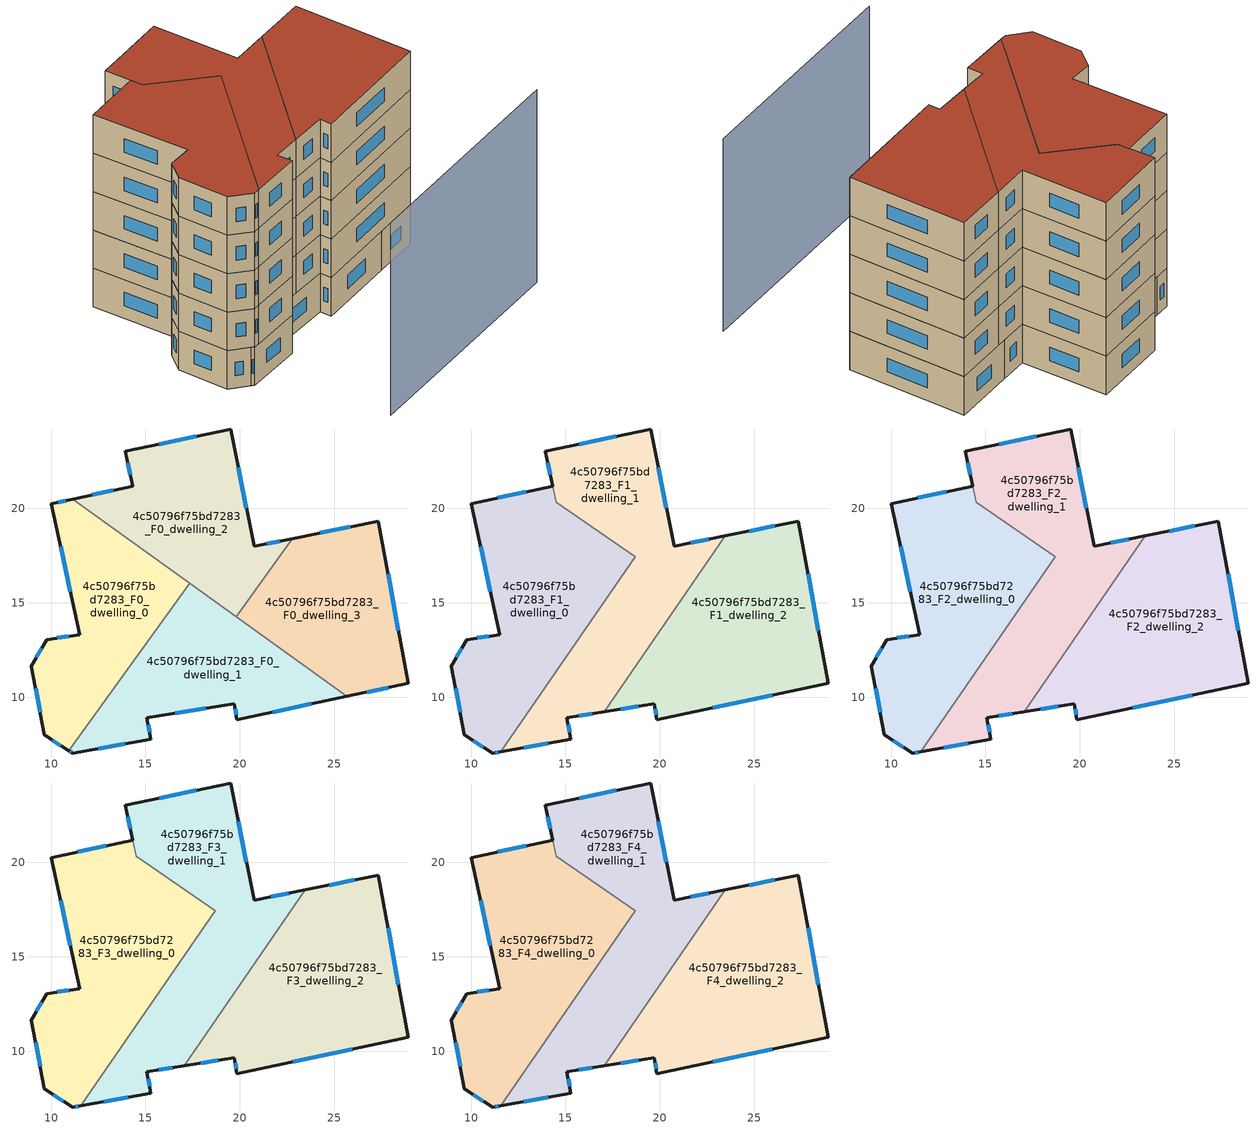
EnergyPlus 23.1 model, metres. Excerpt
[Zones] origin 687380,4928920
4c50796f75bd7283_F0_dwelling_0
 floor ground (EU_floor_Construction): 17.34,16.04 10.95,7.17 9.64,8.01 8.96,11.65 9.77,13.05 11.51,13.32 10.02,20.25 11.15,20.5 z0
 wall outside (EU_wall_Construction): 11.15,20.5 10.02,20.25 11.51,13.32 9.77,13.05 8.96,11.65 9.64,8.01 10.95,7.17 z0:3
 wall to 4c50796f75bd7283_F0_dwelling_1 (EU_wall_Construction): 10.95,7.17 17.34,16.04 z0:3
 wall to 4c50796f75bd7283_F0_dwelling_2 (EU_wall_Construction): 17.34,16.04 11.15,20.5 z0:3
 window (EU_Window_Construction): 10.07,7.74 10.52,7.45 / 9.18,10.47 9.42,9.2 / 9.51,12.6 9.22,12.11 / 10.95,13.24 10.34,13.14 / 10.51,18 11.03,15.58 / 10.78,20.42 10.39,20.33 z0.98:2.02
4c50796f75bd7283_F0_dwelling_1
 floor ground (EU_floor_Construction): 25.66,10.05 19.84,8.81 19.7,9.66 15.07,8.91 15.29,7.78 11.14,7.05 10.95,7.17 17.34,16.04 z0
 wall outside (EU_wall_Construction): 10.95,7.17 11.14,7.05 15.29,7.78 15.07,8.91 19.7,9.66 19.84,8.81 25.66,10.05 z0:3
 wall to 4c50796f75bd7283_F0_dwelling_3 (EU_wall_Construction): 25.66,10.05 19.8,14.27 z0:3
 wall to 4c50796f75bd7283_F0_dwelling_2 (EU_wall_Construction): 19.8,14.27 17.34,16.04 z0:3
 window (EU_Window_Construction): 19.75,9.39 19.8,9.09 / 16.58,9.16 18.2,9.42 / 15.22,8.15 15.14,8.55 / 12.49,7.29 13.94,7.55 / 11.01,7.13 11.08,7.09 / 21.73,9.22 23.76,9.65 z0.98:2.02
4c50796f75bd7283_F0_dwelling_2
 floor ground (EU_floor_Construction): 19.5,24.2 20.75,17.99 22.77,18.4 19.8,14.27 11.15,20.5 14.32,21.17 13.92,23.02 z0
 wall outside (EU_wall_Construction): 22.77,18.4 20.75,17.99 19.5,24.2 13.92,23.02 14.32,21.17 11.15,20.5 z0:3
 wall to 4c50796f75bd7283_F0_dwelling_3 (EU_wall_Construction): 19.8,14.27 22.77,18.4 z0:3
 window (EU_Window_Construction): 13.29,20.95 12.18,20.72 / 14.05,22.42 14.19,21.77 / 17.69,23.82 15.74,23.41 / 20.34,20.01 19.91,22.18 / 22.11,18.27 21.41,18.13 z0.98:2.02
4c50796f75bd7283_F0_dwelling_3
 floor ground (EU_floor_Construction): 27.33,19.32 28.9,10.74 25.66,10.05 19.8,14.27 22.77,18.4 z0
 wall outside (EU_wall_Construction): 25.66,10.05 28.9,10.74 27.33,19.32 22.77,18.4 z0:3
 window (EU_Window_Construction): 26.71,10.28 27.85,10.52 / 25.85,19.02 24.25,18.7 / 28.39,13.53 27.84,16.53 z0.98:2.02
4c50796f75bd7283_F1_dwelling_0
 floor to 4c50796f75bd7283_F0_dwelling_0 (EU_floor_Construction): 17.34,16.04 10.95,7.17 9.64,8.01 8.96,11.65 9.77,13.05 11.51,13.32 10.02,20.25 11.15,20.5 z3
 floor to 4c50796f75bd7283_F0_dwelling_1 (EU_floor_Construction): 17.59,15.86 11.58,7.13 11.14,7.05 10.95,7.17 17.34,16.04 z3
 floor to 4c50796f75bd7283_F0_dwelling_2 (EU_floor_Construction): 18.68,17.45 17.59,15.86 11.15,20.5 14.32,21.17 14.51,20.32 z3
 wall outside (EU_wall_Construction): 14.32,21.17 10.02,20.25 11.51,13.32 9.77,13.05 8.96,11.65 9.64,8.01 11.14,7.05 11.57,7.13 z3:6
 wall to 4c50796f75bd7283_F1_dwelling_1 (EU_wall_Construction): 11.57,7.13 18.68,17.45 14.51,20.32 14.32,21.17 z3:6
 window (EU_Window_Construction): 11.28,7.08 11.43,7.1 / 10.13,7.7 10.65,7.37 / 9.18,10.47 9.42,9.2 / 9.51,12.6 9.22,12.11 / 10.95,13.24 10.34,13.14 / 10.51,18 11.03,15.58 / 12.92,20.87 11.42,20.55 z3.98:5.02
4c50796f75bd7283_F1_dwelling_1
 floor to 4c50796f75bd7283_F0_dwelling_1 (EU_floor_Construction): 20.28,13.92 17.05,9.23 15.07,8.91 15.29,7.78 11.58,7.13 17.59,15.86 z3
 floor to 4c50796f75bd7283_F0_dwelling_2 (EU_floor_Construction): 19.5,24.2 20.75,17.99 22.77,18.4 19.8,14.27 17.59,15.86 18.68,17.45 14.51,20.32 13.92,23.02 z3
 floor to 4c50796f75bd7283_F0_dwelling_3 (EU_floor_Construction): 23.46,18.54 20.28,13.92 19.8,14.27 22.77,18.4 z3
 wall outside (EU_wall_Construction): 23.46,18.54 20.75,17.99 19.5,24.2 13.92,23.02 14.32,21.18 / 11.57,7.13 15.29,7.78 15.07,8.91 17.05,9.23 z3:6
 wall to 4c50796f75bd7283_F1_dwelling_2 (EU_wall_Construction): 17.05,9.23 23.46,18.54 z3:6
 window (EU_Window_Construction): 14.05,22.42 14.19,21.78 / 17.69,23.82 15.74,23.41 / 20.34,20.01 19.91,22.18 / 22.58,18.36 21.63,18.17 / 15.72,9.02 16.41,9.13 / 15.22,8.15 15.14,8.55 / 12.78,7.34 14.08,7.57 z3.98:5.02
4c50796f75bd7283_F1_dwelling_2
 floor to 4c50796f75bd7283_F0_dwelling_3 (EU_floor_Construction): 27.33,19.32 28.9,10.74 25.65,10.05 20.28,13.92 23.46,18.54 z3
 floor to 4c50796f75bd7283_F0_dwelling_1 (EU_floor_Construction): 25.65,10.05 19.84,8.81 19.7,9.66 17.05,9.23 20.28,13.92 z3
 wall outside (EU_wall_Construction): 17.05,9.23 19.7,9.66 19.84,8.81 28.9,10.74 27.33,19.32 23.46,18.54 z3:6
 window (EU_Window_Construction): 17.91,9.37 18.84,9.52 / 26.07,19.07 24.72,18.8 / 28.39,13.53 27.84,16.53 / 22.79,9.44 25.95,10.12 / 19.75,9.39 19.8,9.09 z3.98:5.02
4c50796f75bd7283_F2_dwelling_0
 floor to 4c50796f75bd7283_F1_dwelling_0 (EU_floor_Construction): 18.68,17.45 11.57,7.13 11.14,7.05 9.64,8.01 8.96,11.65 9.77,13.05 11.51,13.32 10.02,20.25 14.32,21.17 14.51,20.32 z6
 wall outside (EU_wall_Construction): 14.32,21.17 10.02,20.25 11.51,13.32 9.77,13.05 8.96,11.65 9.64,8.01 11.14,7.05 11.57,7.13 z6:9
 wall to 4c50796f75bd7283_F2_dwelling_1 (EU_wall_Construction): 11.57,7.13 18.68,17.45 14.51,20.32 14.32,21.17 z6:9
 window (EU_Window_Construction): 11.28,7.08 11.43,7.1 / 10.13,7.7 10.65,7.37 / 9.18,10.47 9.42,9.2 / 9.51,12.6 9.22,12.11 / 10.95,13.24 10.34,13.14 / 10.51,18 11.03,15.58 / 12.92,20.87 11.42,20.55 z6.98:8.02
4c50796f75bd7283_F2_dwelling_1
 floor to 4c50796f75bd7283_F1_dwelling_1 (EU_floor_Construction): 19.5,24.2 20.75,17.99 23.46,18.54 17.05,9.23 15.07,8.91 15.29,7.78 11.57,7.13 18.68,17.45 14.51,20.32 13.92,23.02 z6
 wall outside (EU_wall_Construction): 23.46,18.54 20.75,17.99 19.5,24.2 13.92,23.02 14.32,21.18 / 11.57,7.13 15.29,7.78 15.07,8.91 17.05,9.23 z6:9
 wall to 4c50796f75bd7283_F2_dwelling_2 (EU_wall_Construction): 17.05,9.23 23.46,18.54 z6:9
 window (EU_Window_Construction): 14.05,22.42 14.19,21.78 / 17.69,23.82 15.74,23.41 / 20.34,20.01 19.91,22.18 / 22.58,18.36 21.63,18.17 / 15.72,9.02 16.41,9.13 / 15.22,8.15 15.14,8.55 / 12.78,7.34 14.08,7.57 z6.98:8.02
4c50796f75bd7283_F2_dwelling_2
 floor to 4c50796f75bd7283_F1_dwelling_2 (EU_floor_Construction): 27.33,19.32 28.9,10.74 19.84,8.81 19.7,9.66 17.05,9.23 23.46,18.54 z6
 wall outside (EU_wall_Construction): 17.05,9.23 19.7,9.66 19.84,8.81 28.9,10.74 27.33,19.32 23.46,18.54 z6:9
 window (EU_Window_Construction): 17.91,9.37 18.84,9.52 / 26.07,19.07 24.72,18.8 / 28.39,13.53 27.84,16.53 / 22.79,9.44 25.95,10.12 / 19.75,9.39 19.8,9.09 z6.98:8.02
4c50796f75bd7283_F3_dwelling_0
 floor to 4c50796f75bd7283_F2_dwelling_0 (EU_floor_Construction): 18.68,17.45 11.57,7.13 11.14,7.05 9.64,8.01 8.96,11.65 9.77,13.05 11.51,13.32 10.02,20.25 14.32,21.17 14.51,20.32 z9
 wall outside (EU_wall_Construction): 14.32,21.17 10.02,20.25 11.51,13.32 9.77,13.05 8.96,11.65 9.64,8.01 11.14,7.05 11.57,7.13 z9:12
 wall to 4c50796f75bd7283_F3_dwelling_1 (EU_wall_Construction): 11.57,7.13 18.68,17.45 14.51,20.32 14.32,21.17 z9:12
 window (EU_Window_Construction): 11.28,7.08 11.43,7.1 / 10.13,7.7 10.65,7.37 / 9.18,10.47 9.42,9.2 / 9.51,12.6 9.22,12.11 / 10.95,13.24 10.34,13.14 / 10.51,18 11.03,15.58 / 12.92,20.87 11.42,20.55 z9.98:11.02
4c50796f75bd7283_F3_dwelling_1
 floor to 4c50796f75bd7283_F2_dwelling_1 (EU_floor_Construction): 19.5,24.2 20.75,17.99 23.46,18.54 17.05,9.23 15.07,8.91 15.29,7.78 11.57,7.13 18.68,17.45 14.51,20.32 13.92,23.02 z9
 wall outside (EU_wall_Construction): 23.46,18.54 20.75,17.99 19.5,24.2 13.92,23.02 14.32,21.18 / 11.57,7.13 15.29,7.78 15.07,8.91 17.05,9.23 z9:12
 wall to 4c50796f75bd7283_F3_dwelling_2 (EU_wall_Construction): 17.05,9.23 23.46,18.54 z9:12
 window (EU_Window_Construction): 14.05,22.42 14.19,21.78 / 17.69,23.82 15.74,23.41 / 20.34,20.01 19.91,22.18 / 22.58,18.36 21.63,18.17 / 15.72,9.02 16.41,9.13 / 15.22,8.15 15.14,8.55 / 12.78,7.34 14.08,7.57 z9.98:11.02
4c50796f75bd7283_F3_dwelling_2
 floor to 4c50796f75bd7283_F2_dwelling_2 (EU_floor_Construction): 27.33,19.32 28.9,10.74 19.84,8.81 19.7,9.66 17.05,9.23 23.46,18.54 z9
 wall outside (EU_wall_Construction): 17.05,9.23 19.7,9.66 19.84,8.81 28.9,10.74 27.33,19.32 23.46,18.54 z9:12
 window (EU_Window_Construction): 17.91,9.37 18.84,9.52 / 26.07,19.07 24.72,18.8 / 28.39,13.53 27.84,16.53 / 22.79,9.44 25.95,10.12 / 19.75,9.39 19.8,9.09 z9.98:11.02
4c50796f75bd7283_F4_dwelling_0
 floor to 4c50796f75bd7283_F3_dwelling_0 (EU_floor_Construction): 18.68,17.45 11.57,7.13 11.14,7.05 9.64,8.01 8.96,11.65 9.77,13.05 11.51,13.32 10.02,20.25 14.32,21.17 14.51,20.32 z12
 wall outside (EU_wall_Construction): 14.32,21.17 10.02,20.25 11.51,13.32 9.77,13.05 8.96,11.65 9.64,8.01 11.14,7.05 11.57,7.13 z12:15
 wall to 4c50796f75bd7283_F4_dwelling_1 (EU_wall_Construction): 11.57,7.13 18.68,17.45 14.51,20.32 14.32,21.17 z12:15
 window (EU_Window_Construction): 11.28,7.08 11.43,7.1 / 10.13,7.7 10.65,7.37 / 9.18,10.47 9.42,9.2 / 9.51,12.6 9.22,12.11 / 10.95,13.24 10.34,13.14 / 10.51,18 11.03,15.58 / 12.92,20.87 11.42,20.55 z12.98:14.02
 roof outside (EU_roof_Construction): 11.57,7.13 18.68,17.45 14.51,20.32 14.32,21.17 10.02,20.25 11.51,13.32 9.77,13.05 8.96,11.65 9.64,8.01 11.14,7.05 z15
4c50796f75bd7283_F4_dwelling_1
 floor to 4c50796f75bd7283_F3_dwelling_1 (EU_floor_Construction): 19.5,24.2 20.75,17.99 23.46,18.54 17.05,9.23 15.07,8.91 15.29,7.78 11.57,7.13 18.68,17.45 14.51,20.32 13.92,23.02 z12
 wall outside (EU_wall_Construction): 23.46,18.54 20.75,17.99 19.5,24.2 13.92,23.02 14.32,21.18 / 11.57,7.13 15.29,7.78 15.07,8.91 17.05,9.23 z12:15
 wall to 4c50796f75bd7283_F4_dwelling_2 (EU_wall_Construction): 17.05,9.23 23.46,18.54 z12:15
 window (EU_Window_Construction): 14.05,22.42 14.19,21.78 / 17.69,23.82 15.74,23.41 / 20.34,20.01 19.91,22.18 / 22.58,18.36 21.63,18.17 / 15.72,9.02 16.41,9.13 / 15.22,8.15 15.14,8.55 / 12.78,7.34 14.08,7.57 z12.98:14.02
 roof outside (EU_roof_Construction): 17.05,9.23 23.46,18.54 20.75,17.99 19.5,24.2 13.92,23.02 14.51,20.32 18.68,17.45 11.57,7.13 15.29,7.78 15.07,8.91 z15
4c50796f75bd7283_F4_dwelling_2
 floor to 4c50796f75bd7283_F3_dwelling_2 (EU_floor_Construction): 27.33,19.32 28.9,10.74 19.84,8.81 19.7,9.66 17.05,9.23 23.46,18.54 z12
 wall outside (EU_wall_Construction): 17.05,9.23 19.7,9.66 19.84,8.81 28.9,10.74 27.33,19.32 23.46,18.54 z12:15
 window (EU_Window_Construction): 17.91,9.37 18.84,9.52 / 26.07,19.07 24.72,18.8 / 28.39,13.53 27.84,16.53 / 22.79,9.44 25.95,10.12 / 19.75,9.39 19.8,9.09 z12.98:14.02
 roof outside (EU_roof_Construction): 28.9,10.74 27.33,19.32 23.46,18.54 17.05,9.23 19.7,9.66 19.84,8.81 z15
shading: 14.9,-1.32 31.57,2.14 z0:15
[Building]
EU S2 Campaign: North Axis=0; Terrain=City; Solar Distribution=FullExterior
[Site:Location]
Bologna: Latitude=44.5; Longitude=11.25; Time Zone=1; Elevation=37
[SizingPeriod:WeatherFileDays]
AnnualSizingPeriod: Begin Month=1; Begin Day of Month=1; End Month=12; End Day of Month=31; Day of Week for Start Day=Monday; Use Weather File Daylight Saving Period=No; Use Weather File Rain and Snow Indicators=No
[MATERIAL]
EU_InternalMass_Material: Roughness=MediumRough; Thickness=0.1; Conductivity=1; Density=1800; Specific Heat=900; Thermal Absorptance=0.9; Solar Absorptance=0.7; Visible Absorptance=0.7
[MATERIAL:NOMASS] Roughness=MediumRough; Thermal Absorptance=0.9; Solar Absorptance=0.7; Visible Absorptance=0.7
Name | Thermal Resistance
EU_wall_NoMass | 0.905828
EU_roof_NoMass | 0.37593
EU_floor_NoMass | 0.67114
[WINDOWMATERIAL:SIMPLEGLAZINGSYSTEM]
EU_Window_SimpleGlazing: UFactor=4.52486; Solar Heat Gain Coefficient=0.85; Visible Transmittance=0.85
[CONSTRUCTION]
EU_wall_Construction: EU_wall_NoMass
EU_roof_Construction: EU_roof_NoMass
EU_floor_Construction: EU_floor_NoMass
EU_InternalMass_Construction: EU_InternalMass_Material
EU_Window_Construction: EU_Window_SimpleGlazing
[ZONE] Type=1; Multiplier=1; Ceiling Height=autocalculate; Floor Area=autocalculate; Part of Total Floor Area=Yes
Name | Volume
4c50796f75bd7283_F0_dwelling_0 | 159.638
4c50796f75bd7283_F1_dwelling_0; 4c50796f75bd7283_F2_dwelling_0; 4c50796f75bd7283_F3_dwelling_0; 4c50796f75bd7283_F4_dwelling_0 | 213.911
4c50796f75bd7283_F0_dwelling_1 | 159.647
4c50796f75bd7283_F1_dwelling_1; 4c50796f75bd7283_F2_dwelling_1; 4c50796f75bd7283_F3_dwelling_1; 4c50796f75bd7283_F4_dwelling_1 | 211.785
4c50796f75bd7283_F0_dwelling_2 | 159.632
4c50796f75bd7283_F1_dwelling_2; 4c50796f75bd7283_F2_dwelling_2; 4c50796f75bd7283_F3_dwelling_2; 4c50796f75bd7283_F4_dwelling_2 | 212.857
4c50796f75bd7283_F0_dwelling_3 | 159.644
[INTERNALMASS] Construction=EU_InternalMass_Construction
Name | Zone or ZoneList | Surface Area
4c50796f75bd7283_F0_dwelling_0_EU_InternalMass | 4c50796f75bd7283_F0_dwelling_0 | 53.2109
4c50796f75bd7283_F0_dwelling_1_EU_InternalMass | 4c50796f75bd7283_F0_dwelling_1 | 53.2145
4c50796f75bd7283_F0_dwelling_2_EU_InternalMass | 4c50796f75bd7283_F0_dwelling_2 | 53.2109
4c50796f75bd7283_F0_dwelling_3_EU_InternalMass | 4c50796f75bd7283_F0_dwelling_3 | 53.2137
4c50796f75bd7283_F1_dwelling_0_EU_InternalMass | 4c50796f75bd7283_F1_dwelling_0 | 71.3039
4c50796f75bd7283_F1_dwelling_1_EU_InternalMass | 4c50796f75bd7283_F1_dwelling_1 | 70.5949
4c50796f75bd7283_F1_dwelling_2_EU_InternalMass | 4c50796f75bd7283_F1_dwelling_2 | 70.953
4c50796f75bd7283_F2_dwelling_0_EU_InternalMass | 4c50796f75bd7283_F2_dwelling_0 | 71.3039
4c50796f75bd7283_F2_dwelling_1_EU_InternalMass | 4c50796f75bd7283_F2_dwelling_1 | 70.5949
4c50796f75bd7283_F2_dwelling_2_EU_InternalMass | 4c50796f75bd7283_F2_dwelling_2 | 70.953
4c50796f75bd7283_F3_dwelling_0_EU_InternalMass | 4c50796f75bd7283_F3_dwelling_0 | 71.3039
4c50796f75bd7283_F3_dwelling_1_EU_InternalMass | 4c50796f75bd7283_F3_dwelling_1 | 70.5949
4c50796f75bd7283_F3_dwelling_2_EU_InternalMass | 4c50796f75bd7283_F3_dwelling_2 | 70.953
4c50796f75bd7283_F4_dwelling_0_EU_InternalMass | 4c50796f75bd7283_F4_dwelling_0 | 71.3039
4c50796f75bd7283_F4_dwelling_1_EU_InternalMass | 4c50796f75bd7283_F4_dwelling_1 | 70.5949
4c50796f75bd7283_F4_dwelling_2_EU_InternalMass | 4c50796f75bd7283_F4_dwelling_2 | 70.953
[OTHEREQUIPMENT] Fuel Type=Electricity; Design Level Calculation Method=Watts/Area; Power per Zone Floor Area=1; Fraction Latent=0; Fraction Radiant=0; Fraction Lost=0; Carbon Dioxide Generation Rate=0; EndUse Subcategory=EU_Step8_InternalGains
Name | Zone or ZoneList or Space or SpaceList | Schedule
EU_Step8_InternalGain_4c50796f75bd7283_F0_dwelling_0_f000 | 4c50796f75bd7283_F0_dwelling_0 | EU_Step8_GainSchedule_4c50796f75bd7283_F0_dwelling_0_f000
EU_Step8_InternalGain_4c50796f75bd7283_F0_dwelling_1_f000 | 4c50796f75bd7283_F0_dwelling_1 | EU_Step8_GainSchedule_4c50796f75bd7283_F0_dwelling_1_f000
EU_Step8_InternalGain_4c50796f75bd7283_F0_dwelling_2_f000 | 4c50796f75bd7283_F0_dwelling_2 | EU_Step8_GainSchedule_4c50796f75bd7283_F0_dwelling_2_f000
EU_Step8_InternalGain_4c50796f75bd7283_F0_dwelling_3_f000 | 4c50796f75bd7283_F0_dwelling_3 | EU_Step8_GainSchedule_4c50796f75bd7283_F0_dwelling_3_f000
EU_Step8_InternalGain_4c50796f75bd7283_F1_dwelling_0_f000 | 4c50796f75bd7283_F1_dwelling_0 | EU_Step8_GainSchedule_4c50796f75bd7283_F1_dwelling_0_f000
EU_Step8_InternalGain_4c50796f75bd7283_F1_dwelling_1_f000 | 4c50796f75bd7283_F1_dwelling_1 | EU_Step8_GainSchedule_4c50796f75bd7283_F1_dwelling_1_f000
EU_Step8_InternalGain_4c50796f75bd7283_F1_dwelling_2_f000 | 4c50796f75bd7283_F1_dwelling_2 | EU_Step8_GainSchedule_4c50796f75bd7283_F1_dwelling_2_f000
EU_Step8_InternalGain_4c50796f75bd7283_F2_dwelling_0_f000 | 4c50796f75bd7283_F2_dwelling_0 | EU_Step8_GainSchedule_4c50796f75bd7283_F2_dwelling_0_f000
EU_Step8_InternalGain_4c50796f75bd7283_F2_dwelling_1_f000 | 4c50796f75bd7283_F2_dwelling_1 | EU_Step8_GainSchedule_4c50796f75bd7283_F2_dwelling_1_f000
EU_Step8_InternalGain_4c50796f75bd7283_F2_dwelling_2_f000 | 4c50796f75bd7283_F2_dwelling_2 | EU_Step8_GainSchedule_4c50796f75bd7283_F2_dwelling_2_f000
EU_Step8_InternalGain_4c50796f75bd7283_F3_dwelling_0_f000 | 4c50796f75bd7283_F3_dwelling_0 | EU_Step8_GainSchedule_4c50796f75bd7283_F3_dwelling_0_f000
EU_Step8_InternalGain_4c50796f75bd7283_F3_dwelling_1_f000 | 4c50796f75bd7283_F3_dwelling_1 | EU_Step8_GainSchedule_4c50796f75bd7283_F3_dwelling_1_f000
EU_Step8_InternalGain_4c50796f75bd7283_F3_dwelling_2_f000 | 4c50796f75bd7283_F3_dwelling_2 | EU_Step8_GainSchedule_4c50796f75bd7283_F3_dwelling_2_f000
EU_Step8_InternalGain_4c50796f75bd7283_F4_dwelling_0_f000 | 4c50796f75bd7283_F4_dwelling_0 | EU_Step8_GainSchedule_4c50796f75bd7283_F4_dwelling_0_f000
EU_Step8_InternalGain_4c50796f75bd7283_F4_dwelling_1_f000 | 4c50796f75bd7283_F4_dwelling_1 | EU_Step8_GainSchedule_4c50796f75bd7283_F4_dwelling_1_f000
EU_Step8_InternalGain_4c50796f75bd7283_F4_dwelling_2_f000 | 4c50796f75bd7283_F4_dwelling_2 | EU_Step8_GainSchedule_4c50796f75bd7283_F4_dwelling_2_f000
[ZONEVENTILATION:DESIGNFLOWRATE] Schedule=EU_AlwaysOn; Design Flow Rate Calculation Method=AirChanges/Hour; Air Changes per Hour=0.73129; Ventilation Type=Natural; Fan Pressure Rise=0; Fan Total Efficiency=1; Constant Term Coefficient=1; Temperature Term Coefficient=0; Velocity Term Coefficient=0; Velocity Squared Term Coefficient=0; Minimum Indoor Temperature=-100; Maximum Indoor Temperature=100; Delta Temperature=-100; Minimum Outdoor Temperature=-100; Maximum Outdoor Temperature=100; Maximum Wind Speed=40
Name | Zone or ZoneList or Space or SpaceList
EU_ConstantAir_4c50796f75bd7283_F0_dwelling_0 | 4c50796f75bd7283_F0_dwelling_0
EU_ConstantAir_4c50796f75bd7283_F0_dwelling_1 | 4c50796f75bd7283_F0_dwelling_1
EU_ConstantAir_4c50796f75bd7283_F0_dwelling_2 | 4c50796f75bd7283_F0_dwelling_2
EU_ConstantAir_4c50796f75bd7283_F0_dwelling_3 | 4c50796f75bd7283_F0_dwelling_3
EU_ConstantAir_4c50796f75bd7283_F1_dwelling_0 | 4c50796f75bd7283_F1_dwelling_0
EU_ConstantAir_4c50796f75bd7283_F1_dwelling_1 | 4c50796f75bd7283_F1_dwelling_1
EU_ConstantAir_4c50796f75bd7283_F1_dwelling_2 | 4c50796f75bd7283_F1_dwelling_2
EU_ConstantAir_4c50796f75bd7283_F2_dwelling_0 | 4c50796f75bd7283_F2_dwelling_0
EU_ConstantAir_4c50796f75bd7283_F2_dwelling_1 | 4c50796f75bd7283_F2_dwelling_1
EU_ConstantAir_4c50796f75bd7283_F2_dwelling_2 | 4c50796f75bd7283_F2_dwelling_2
EU_ConstantAir_4c50796f75bd7283_F3_dwelling_0 | 4c50796f75bd7283_F3_dwelling_0
EU_ConstantAir_4c50796f75bd7283_F3_dwelling_1 | 4c50796f75bd7283_F3_dwelling_1
EU_ConstantAir_4c50796f75bd7283_F3_dwelling_2 | 4c50796f75bd7283_F3_dwelling_2
EU_ConstantAir_4c50796f75bd7283_F4_dwelling_0 | 4c50796f75bd7283_F4_dwelling_0
EU_ConstantAir_4c50796f75bd7283_F4_dwelling_1 | 4c50796f75bd7283_F4_dwelling_1
EU_ConstantAir_4c50796f75bd7283_F4_dwelling_2 | 4c50796f75bd7283_F4_dwelling_2
[HVACTEMPLATE:THERMOSTAT] Constant Heating Setpoint=20; Constant Cooling Setpoint=50
EU_HeatOnly_4c50796f75bd7283_F0_dwelling_0; EU_HeatOnly_4c50796f75bd7283_F0_dwelling_1; EU_HeatOnly_4c50796f75bd7283_F0_dwelling_2; EU_HeatOnly_4c50796f75bd7283_F0_dwelling_3; EU_HeatOnly_4c50796f75bd7283_F1_dwelling_0; EU_HeatOnly_4c50796f75bd7283_F1_dwelling_1; EU_HeatOnly_4c50796f75bd7283_F1_dwelling_2; EU_HeatOnly_4c50796f75bd7283_F2_dwelling_0; EU_HeatOnly_4c50796f75bd7283_F2_dwelling_1; EU_HeatOnly_4c50796f75bd7283_F2_dwelling_2; EU_HeatOnly_4c50796f75bd7283_F3_dwelling_0; EU_HeatOnly_4c50796f75bd7283_F3_dwelling_1; EU_HeatOnly_4c50796f75bd7283_F3_dwelling_2; EU_HeatOnly_4c50796f75bd7283_F4_dwelling_0; EU_HeatOnly_4c50796f75bd7283_F4_dwelling_1; EU_HeatOnly_4c50796f75bd7283_F4_dwelling_2
[HVACTEMPLATE:ZONE:IDEALLOADSAIRSYSTEM] System Availability Schedule=EU_AlwaysOn; Maximum Heating Supply Air Temperature=50; Minimum Cooling Supply Air Temperature=13; Maximum Heating Supply Air Humidity Ratio=0.0156; Minimum Cooling Supply Air Humidity Ratio=0.0077; Heating Limit=NoLimit; Cooling Limit=NoLimit; Heating Availability Schedule=EU_AlwaysOn; Cooling Availability Schedule=EU_CoolingOff; Dehumidification Control Type=ConstantSensibleHeatRatio; Cooling Sensible Heat Ratio=0.7; Dehumidification Setpoint=60; Humidification Control Type=None; Humidification Setpoint=30; Outdoor Air Method=None; Outdoor Air Flow Rate per Person=0.00944; Outdoor Air Flow Rate per Zone Floor Area=0; Outdoor Air Flow Rate per Zone=0; Demand Controlled Ventilation Type=None; Outdoor Air Economizer Type=NoEconomizer; Heat Recovery Type=None; Sensible Heat Recovery Effectiveness=0.7; Latent Heat Recovery Effectiveness=0.65
Name | Template Thermostat
4c50796f75bd7283_F0_dwelling_0 | EU_HeatOnly_4c50796f75bd7283_F0_dwelling_0
4c50796f75bd7283_F0_dwelling_1 | EU_HeatOnly_4c50796f75bd7283_F0_dwelling_1
4c50796f75bd7283_F0_dwelling_2 | EU_HeatOnly_4c50796f75bd7283_F0_dwelling_2
4c50796f75bd7283_F0_dwelling_3 | EU_HeatOnly_4c50796f75bd7283_F0_dwelling_3
4c50796f75bd7283_F1_dwelling_0 | EU_HeatOnly_4c50796f75bd7283_F1_dwelling_0
4c50796f75bd7283_F1_dwelling_1 | EU_HeatOnly_4c50796f75bd7283_F1_dwelling_1
4c50796f75bd7283_F1_dwelling_2 | EU_HeatOnly_4c50796f75bd7283_F1_dwelling_2
4c50796f75bd7283_F2_dwelling_0 | EU_HeatOnly_4c50796f75bd7283_F2_dwelling_0
4c50796f75bd7283_F2_dwelling_1 | EU_HeatOnly_4c50796f75bd7283_F2_dwelling_1
4c50796f75bd7283_F2_dwelling_2 | EU_HeatOnly_4c50796f75bd7283_F2_dwelling_2
4c50796f75bd7283_F3_dwelling_0 | EU_HeatOnly_4c50796f75bd7283_F3_dwelling_0
4c50796f75bd7283_F3_dwelling_1 | EU_HeatOnly_4c50796f75bd7283_F3_dwelling_1
4c50796f75bd7283_F3_dwelling_2 | EU_HeatOnly_4c50796f75bd7283_F3_dwelling_2
4c50796f75bd7283_F4_dwelling_0 | EU_HeatOnly_4c50796f75bd7283_F4_dwelling_0
4c50796f75bd7283_F4_dwelling_1 | EU_HeatOnly_4c50796f75bd7283_F4_dwelling_1
4c50796f75bd7283_F4_dwelling_2 | EU_HeatOnly_4c50796f75bd7283_F4_dwelling_2
[SIZING:ZONE] Zone Cooling Design Supply Air Temperature Input Method=SupplyAirTemperature; Zone Cooling Design Supply Air Temperature=13; Zone Heating Design Supply Air Temperature Input Method=SupplyAirTemperature; Zone Heating Design Supply Air Temperature=50; Zone Cooling Design Supply Air Humidity Ratio=0.008; Zone Heating Design Supply Air Humidity Ratio=0.008; Cooling Design Air Flow Method=DesignDay; Cooling Design Air Flow Rate=0; Cooling Minimum Air Flow per Zone Floor Area=0.000762; Cooling Minimum Air Flow=0; Cooling Minimum Air Flow Fraction=0.2; Heating Design Air Flow Method=DesignDay; Heating Design Air Flow Rate=0; Heating Maximum Air Flow per Zone Floor Area=0.002032; Heating Maximum Air Flow=0.141576; Heating Maximum Air Flow Fraction=0.3; Account for Dedicated Outdoor Air System=No; Dedicated Outdoor Air System Control Strategy=NeutralSupplyAir; Dedicated Outdoor Air Low Setpoint Temperature for Design=autosize; Dedicated Outdoor Air High Setpoint Temperature for Design=autosize; Zone Load Sizing Method=Sensible Load Only No Latent Load; Zone Latent Cooling Design Supply Air Humidity Ratio Input Method=HumidityRatioDifference; Zone Cooling Design Supply Air Humidity Ratio Difference=0.005; Zone Latent Heating Design Supply Air Humidity Ratio Input Method=HumidityRatioDifference; Zone Humidification Design Supply Air Humidity Ratio Difference=0.005
4c50796f75bd7283_F0_dwelling_0; 4c50796f75bd7283_F0_dwelling_1; 4c50796f75bd7283_F0_dwelling_2; 4c50796f75bd7283_F0_dwelling_3; 4c50796f75bd7283_F1_dwelling_0; 4c50796f75bd7283_F1_dwelling_1; 4c50796f75bd7283_F1_dwelling_2; 4c50796f75bd7283_F2_dwelling_0; 4c50796f75bd7283_F2_dwelling_1; 4c50796f75bd7283_F2_dwelling_2; 4c50796f75bd7283_F3_dwelling_0; 4c50796f75bd7283_F3_dwelling_1; 4c50796f75bd7283_F3_dwelling_2; 4c50796f75bd7283_F4_dwelling_0; 4c50796f75bd7283_F4_dwelling_1; 4c50796f75bd7283_F4_dwelling_2
[SCHEDULE:CONSTANT]
Name | Hourly Value
EU_AlwaysOn | 1
EU_CoolingOff | 0
[SCHEDULE:FILE] Column Number=1; Rows to Skip at Top=0; Number of Hours of Data=8760; Column Separator=Comma; Interpolate to Timestep=No; Minutes per Item=60; Adjust Schedule for Daylight Savings=Yes
Name | File
EU_Step8_GainSchedule_4c50796f75bd7283_F0_dwelling_0_f000 | ../../schedules/4c50796f75bd7283/4c50796f75bd7283_F0_dwelling_0_f000_gain.csv
EU_Step8_GainSchedule_4c50796f75bd7283_F0_dwelling_1_f000 | ../../schedules/4c50796f75bd7283/4c50796f75bd7283_F0_dwelling_1_f000_gain.csv
EU_Step8_GainSchedule_4c50796f75bd7283_F0_dwelling_2_f000 | ../../schedules/4c50796f75bd7283/4c50796f75bd7283_F0_dwelling_2_f000_gain.csv
EU_Step8_GainSchedule_4c50796f75bd7283_F0_dwelling_3_f000 | ../../schedules/4c50796f75bd7283/4c50796f75bd7283_F0_dwelling_3_f000_gain.csv
EU_Step8_GainSchedule_4c50796f75bd7283_F1_dwelling_0_f000 | ../../schedules/4c50796f75bd7283/4c50796f75bd7283_F1_dwelling_0_f000_gain.csv
EU_Step8_GainSchedule_4c50796f75bd7283_F1_dwelling_1_f000 | ../../schedules/4c50796f75bd7283/4c50796f75bd7283_F1_dwelling_1_f000_gain.csv
EU_Step8_GainSchedule_4c50796f75bd7283_F1_dwelling_2_f000 | ../../schedules/4c50796f75bd7283/4c50796f75bd7283_F1_dwelling_2_f000_gain.csv
EU_Step8_GainSchedule_4c50796f75bd7283_F2_dwelling_0_f000 | ../../schedules/4c50796f75bd7283/4c50796f75bd7283_F2_dwelling_0_f000_gain.csv
EU_Step8_GainSchedule_4c50796f75bd7283_F2_dwelling_1_f000 | ../../schedules/4c50796f75bd7283/4c50796f75bd7283_F2_dwelling_1_f000_gain.csv
EU_Step8_GainSchedule_4c50796f75bd7283_F2_dwelling_2_f000 | ../../schedules/4c50796f75bd7283/4c50796f75bd7283_F2_dwelling_2_f000_gain.csv
EU_Step8_GainSchedule_4c50796f75bd7283_F3_dwelling_0_f000 | ../../schedules/4c50796f75bd7283/4c50796f75bd7283_F3_dwelling_0_f000_gain.csv
EU_Step8_GainSchedule_4c50796f75bd7283_F3_dwelling_1_f000 | ../../schedules/4c50796f75bd7283/4c50796f75bd7283_F3_dwelling_1_f000_gain.csv
EU_Step8_GainSchedule_4c50796f75bd7283_F3_dwelling_2_f000 | ../../schedules/4c50796f75bd7283/4c50796f75bd7283_F3_dwelling_2_f000_gain.csv
EU_Step8_GainSchedule_4c50796f75bd7283_F4_dwelling_0_f000 | ../../schedules/4c50796f75bd7283/4c50796f75bd7283_F4_dwelling_0_f000_gain.csv
EU_Step8_GainSchedule_4c50796f75bd7283_F4_dwelling_1_f000 | ../../schedules/4c50796f75bd7283/4c50796f75bd7283_F4_dwelling_1_f000_gain.csv
EU_Step8_GainSchedule_4c50796f75bd7283_F4_dwelling_2_f000 | ../../schedules/4c50796f75bd7283/4c50796f75bd7283_F4_dwelling_2_f000_gain.csv
